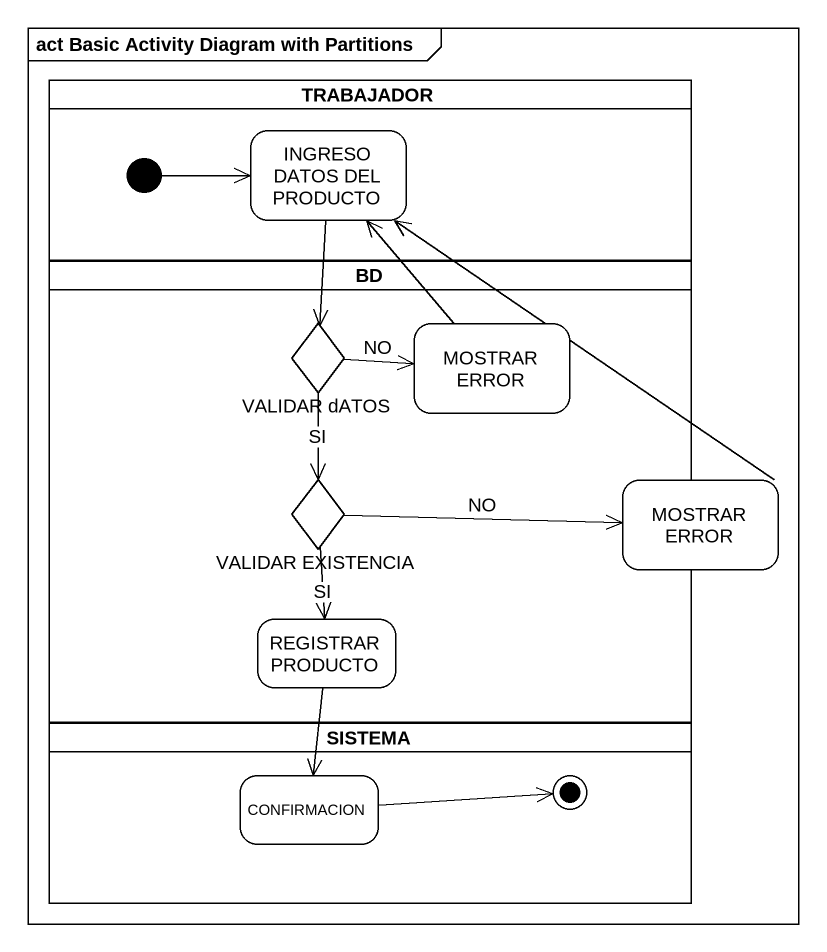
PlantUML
@startuml
mainframe act Basic Activity Diagram with Partitions
hide empty description
state TRABAJADOR <<partition>> {
  state "INGRESO DATOS DEL PRODUCTO" as INGRESO_DATOS_DEL_PRODUCTO
  [*] -right-> INGRESO_DATOS_DEL_PRODUCTO
}
state BD <<partition>> {
  state "VALIDAR dATOS" as VALIDAR_dATOS <<choice>>
  state "MOSTRAR ERROR" as MOSTRAR_ERROR
  state "VALIDAR EXISTENCIA" as VALIDAR_EXISTENCIA <<choice>>
  state "REGISTRAR PRODUCTO" as REGISTRAR_PRODUCTO
}
state "MOSTRAR ERROR" as MOSTRAR_ERROR_2
state SISTEMA <<partition>> {
  state CONFIRMACION
  CONFIRMACION -right-> [*]
}
INGRESO_DATOS_DEL_PRODUCTO --> VALIDAR_dATOS
VALIDAR_dATOS -right-> MOSTRAR_ERROR : NO
VALIDAR_dATOS --> VALIDAR_EXISTENCIA : SI
MOSTRAR_ERROR -up-> INGRESO_DATOS_DEL_PRODUCTO
VALIDAR_EXISTENCIA -right-> MOSTRAR_ERROR_2 : NO
VALIDAR_EXISTENCIA --> REGISTRAR_PRODUCTO : SI
MOSTRAR_ERROR_2 -up-> INGRESO_DATOS_DEL_PRODUCTO
REGISTRAR_PRODUCTO --> CONFIRMACION
@enduml
